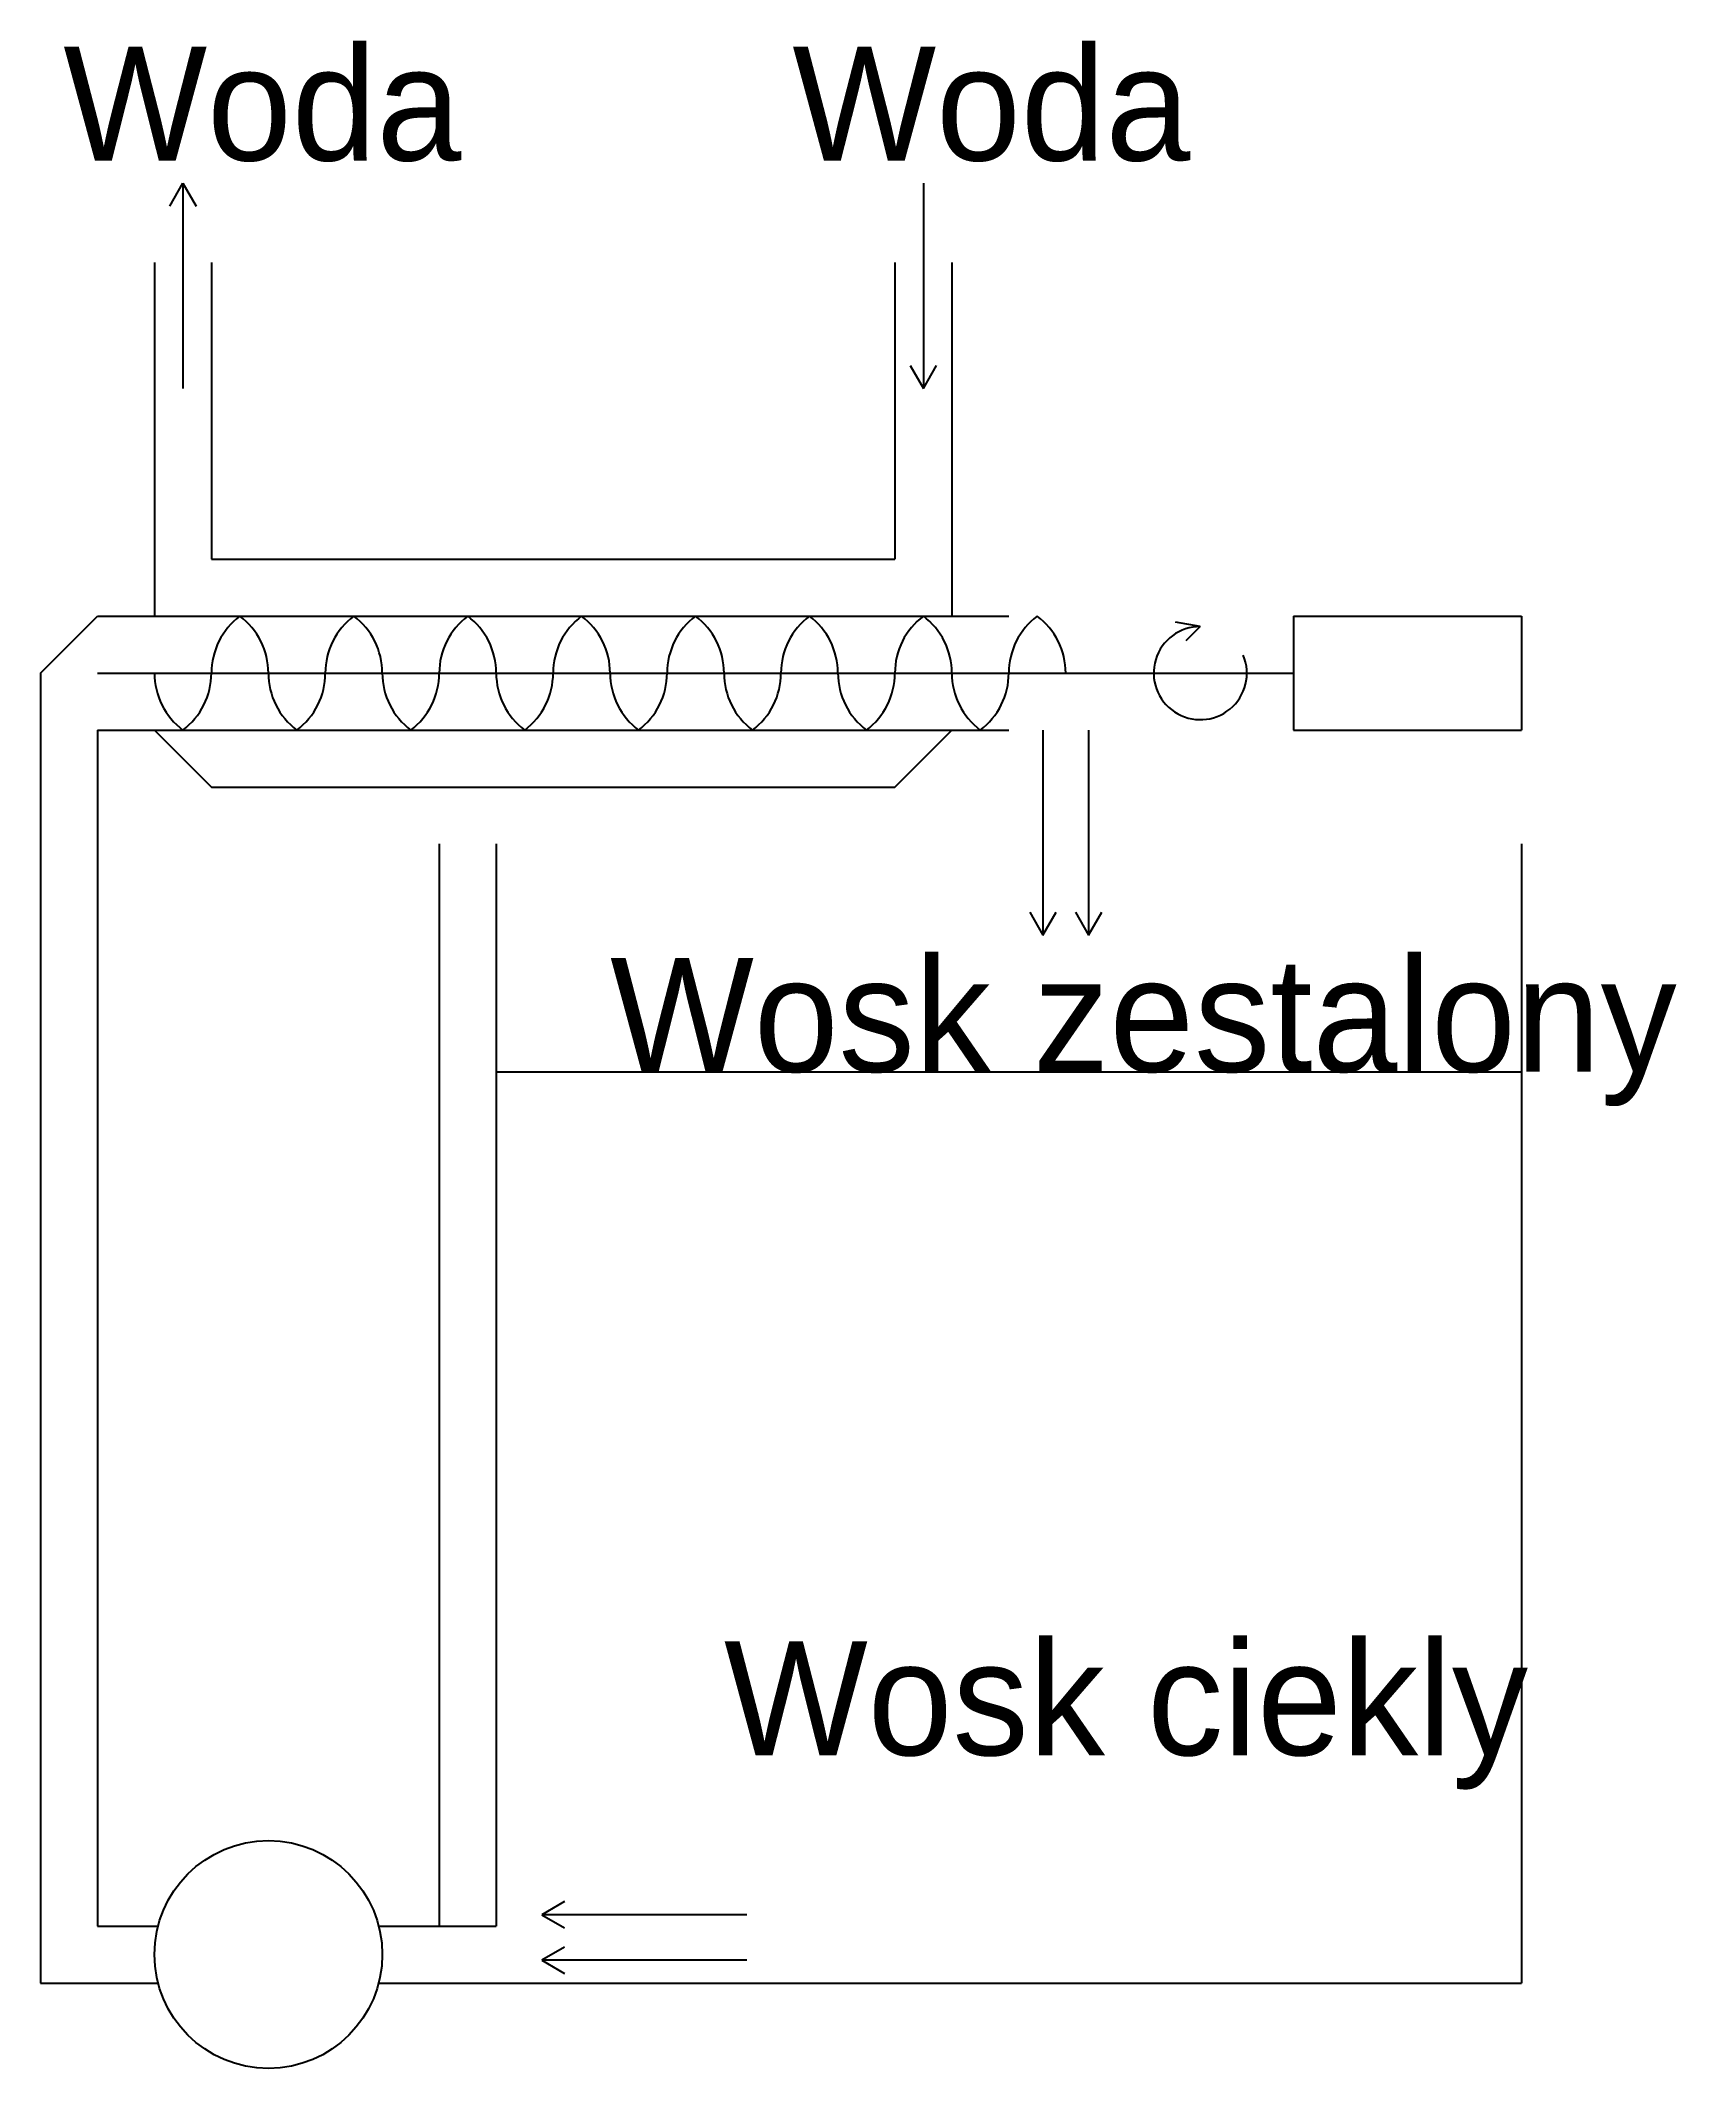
# Model space of a CAD drawing. Header units: centimetres. Extents: x 8 to 15.18, y 17.62 to 26.53.
import ezdxf

# ---------------------------------------------------------------- set-up
doc = ezdxf.new("R2010")
doc.units = ezdxf.units.CM
doc.layers.add('default', color=7, linetype='CONTINUOUS')

msp = doc.modelspace()

# ---------------------------------------------------------------- linework, layer by layer
at = {"layer": 'default', "color": 7, "linetype": 'CONTINUOUS'}
for p, q in [((8.567265, 25.8), (8.625, 25.9)), ((8.625, 25.9), (8.682735, 25.8)), ((8.625, 25.9), (8.625, 25)), ((11.875, 25.9), (11.875, 25)), ((8.5, 25.553094), (8.5, 24)), ((8.75, 25.553094), (8.75, 24.25)), ((11.75, 25.553094), (11.75, 24.25)), ((12, 25.553094), (12, 24)), ((11.817265, 25.1), (11.875, 25)), ((11.875, 25), (11.932735, 25.1)), ((8.75, 24.25), (11.75, 24.25)), ((8, 23.75), (8.25, 24)), ((8.25, 24), (12.25, 24)), ((13.090621, 23.954455), (12.981609, 23.973733)), ((13.090621, 23.954455), (13.027031, 23.891974)), ((13.5, 24), (14.5, 24)), ((13.5, 24), (13.5, 23.5)), ((14.5, 24), (14.5, 23.5)), ((8, 23.75), (8, 18)), ((8.25, 23.75), (13.5, 23.75)), ((8.25, 23.5), (8.25, 18.25)), ((8.25, 23.5), (12.25, 23.5)), ((8.5, 23.5), (8.75, 23.25)), ((11.75, 23.25), (12, 23.5)), ((12.4, 23.5), (12.4, 22.6)), ((12.6, 23.5), (12.6, 22.6)), ((13.5, 23.5), (14.5, 23.5)), ((8.75, 23.25), (11.75, 23.25)), ((9.75, 23), (9.75, 18.25)), ((10, 23), (10, 18.25)), ((14.5, 23), (14.5, 18)), ((12.342265, 22.7), (12.4, 22.6)), ((12.4, 22.6), (12.457735, 22.7)), ((12.542265, 22.7), (12.6, 22.6)), ((12.6, 22.6), (12.657735, 22.7)), ((10, 22), (14.5, 22)), ((10.3, 18.357735), (10.2, 18.3)), ((8.25, 18.25), (8.515877, 18.25)), ((9.484123, 18.25), (10, 18.25)), ((10.2, 18.3), (10.3, 18.242265)), ((11.1, 18.3), (10.2, 18.3)), ((10.3, 18.157735), (10.2, 18.1)), ((10.2, 18.1), (10.3, 18.042265)), ((11.1, 18.1), (10.2, 18.1)), ((8, 18), (8.515877, 18)), ((9.484123, 18), (14.5, 18))]:
    msp.add_line(p, q, dxfattribs=at)
msp.add_circle((9, 18.125), 0.5, dxfattribs=at)
for centre, radius, start, end in [((9.0625, 23.75), 0.3125, 126.869898, 180), ((8.6875, 23.75), 0.3125, 0, 53.130102), ((9.5625, 23.75), 0.3125, 126.869898, 180), ((9.1875, 23.75), 0.3125, 0, 53.130102), ((10.0625, 23.75), 0.3125, 126.869898, 180), ((9.6875, 23.75), 0.3125, 0, 53.130102), ((10.5625, 23.75), 0.3125, 126.869898, 180), ((10.1875, 23.75), 0.3125, 0, 53.130102), ((11.0625, 23.75), 0.3125, 126.869898, 180), ((10.6875, 23.75), 0.3125, 0, 53.130102), ((11.5625, 23.75), 0.3125, 126.869898, 180), ((11.1875, 23.75), 0.3125, 0, 53.130102), ((12.0625, 23.75), 0.3125, 126.869898, 180), ((11.6875, 23.75), 0.3125, 0, 53.130102), ((12.5625, 23.75), 0.3125, 126.869898, 180), ((12.1875, 23.75), 0.3125, 0, 53.130102), ((13.090621, 23.75), 0.204455, 90, 22.71527), ((8.8125, 23.75), 0.3125, 180, 233.130102), ((8.4375, 23.75), 0.3125, 306.869898, 0), ((9.3125, 23.75), 0.3125, 180, 233.130102), ((8.9375, 23.75), 0.3125, 306.869898, 0), ((9.8125, 23.75), 0.3125, 180, 233.130102), ((9.4375, 23.75), 0.3125, 306.869898, 0), ((10.3125, 23.75), 0.3125, 180, 233.130102), ((9.9375, 23.75), 0.3125, 306.869898, 0), ((10.8125, 23.75), 0.3125, 180, 233.130102), ((10.4375, 23.75), 0.3125, 306.869898, 0), ((11.3125, 23.75), 0.3125, 180, 233.130102), ((10.9375, 23.75), 0.3125, 306.869898, 0), ((11.8125, 23.75), 0.3125, 180, 233.130102), ((11.4375, 23.75), 0.3125, 306.869898, 0), ((12.3125, 23.75), 0.3125, 180, 233.130102), ((11.9375, 23.75), 0.3125, 306.869898, 0)]:
    msp.add_arc(centre, radius, start, end, dxfattribs=at)

# ---------------------------------------------------------------- texts
for s, p in [('Woda', (8.1, 26)), ('Woda', (11.3, 26)), ('Wosk zestalony', (10.5, 22)), ('Wosk ciekly', (11, 19))]:
    msp.add_text(s, height=0.5, dxfattribs=at).set_placement(p)

doc.saveas('drawing.dxf')
